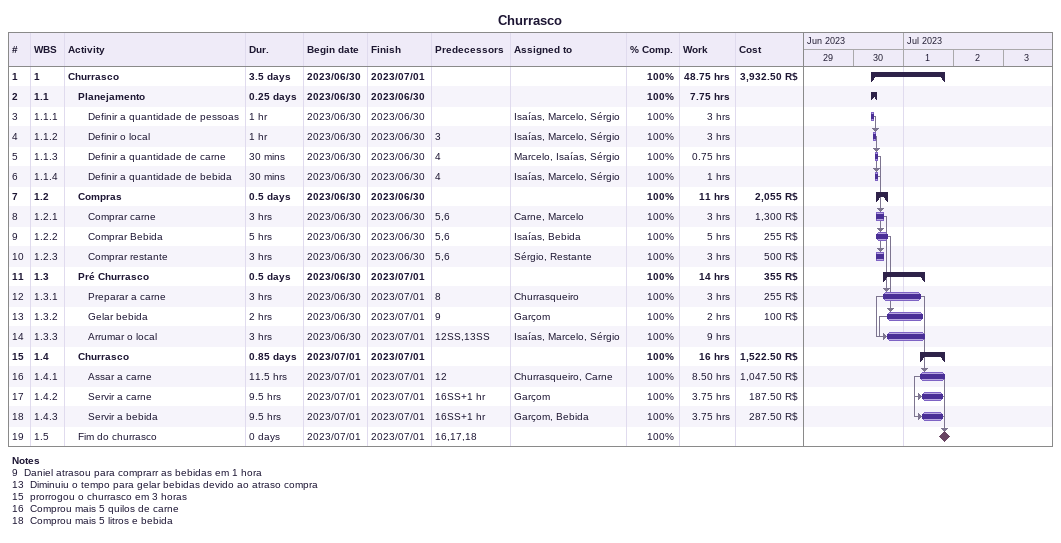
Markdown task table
Churrasco

| ID | WBS | Task | Duration | Start | Finish | Predecessors | Resources | % complete | Work (h) | Cost (R$) |
|---|---|---|---|---|---|---|---|---|---|---|
| 1 | 1 | **Churrasco** | 3.5d | 2023-06-30 | 2023-07-01 |  |  | 100 | 48.75 | 3932.50 |
| 2 | 1.1 | **Planejamento** | 0.25d | 2023-06-30 | 2023-06-30 |  |  | 100 | 7.75 |  |
| 3 | 1.1.1 | Definir a quantidade de pessoas | 1h | 2023-06-30 | 2023-06-30 |  | Isaías, Marcelo, Sérgio | 100 | 3 |  |
| 4 | 1.1.2 | Definir o local | 1h | 2023-06-30 | 2023-06-30 | 3 | Isaías, Marcelo, Sérgio | 100 | 3 |  |
| 5 | 1.1.3 | Definir a quantidade de carne | 30min | 2023-06-30 | 2023-06-30 | 4 | Marcelo, Isaías, Sérgio | 100 | 0.75 |  |
| 6 | 1.1.4 | Definir a quantidade de bebida | 30min | 2023-06-30 | 2023-06-30 | 4 | Isaías, Marcelo, Sérgio | 100 | 1 |  |
| 7 | 1.2 | **Compras** | 0.5d | 2023-06-30 | 2023-06-30 |  |  | 100 | 11 | 2055 |
| 8 | 1.2.1 | Comprar carne | 3h | 2023-06-30 | 2023-06-30 | 5, 6 | Carne, Marcelo | 100 | 3 | 1300 |
| 9 | 1.2.2 | Comprar Bebida | 5h | 2023-06-30 | 2023-06-30 | 5, 6 | Isaías, Bebida | 100 | 5 | 255 |
| 10 | 1.2.3 | Comprar restante | 3h | 2023-06-30 | 2023-06-30 | 5, 6 | Sérgio, Restante | 100 | 3 | 500 |
| 11 | 1.3 | **Pré Churrasco** | 0.5d | 2023-06-30 | 2023-07-01 |  |  | 100 | 14 | 355 |
| 12 | 1.3.1 | Preparar a carne | 3h | 2023-06-30 | 2023-07-01 | 8 | Churrasqueiro | 100 | 3 | 255 |
| 13 | 1.3.2 | Gelar bebida | 2h | 2023-06-30 | 2023-07-01 | 9 | Garçom | 100 | 2 | 100 |
| 14 | 1.3.3 | Arrumar o local | 3h | 2023-06-30 | 2023-07-01 | 12SS, 13SS | Isaías, Marcelo, Sérgio | 100 | 9 |  |
| 15 | 1.4 | **Churrasco** | 0.85d | 2023-07-01 | 2023-07-01 |  |  | 100 | 16 | 1522.50 |
| 16 | 1.4.1 | Assar a carne | 11.5h | 2023-07-01 | 2023-07-01 | 12 | Churrasqueiro, Carne | 100 | 8.50 | 1047.50 |
| 17 | 1.4.2 | Servir a carne | 9.5h | 2023-07-01 | 2023-07-01 | 16SS+1h | Garçom | 100 | 3.75 | 187.50 |
| 18 | 1.4.3 | Servir a bebida | 9.5h | 2023-07-01 | 2023-07-01 | 16SS+1h | Garçom, Bebida | 100 | 3.75 | 287.50 |
| 19 | 1.5 | Fim do churrasco | 0d | 2023-07-01 | 2023-07-01 | 16, 17, 18 |  | 100 |  |  |

Notes
- 9: Daniel atrasou para comprarr as bebidas em 1 hora
- 13: Diminuiu o tempo para gelar bebidas devido ao atraso compra
- 15: prorrogou o churrasco em 3 horas
- 16: Comprou mais 5 quilos de carne
- 18: Comprou mais 5 litros e bebida
